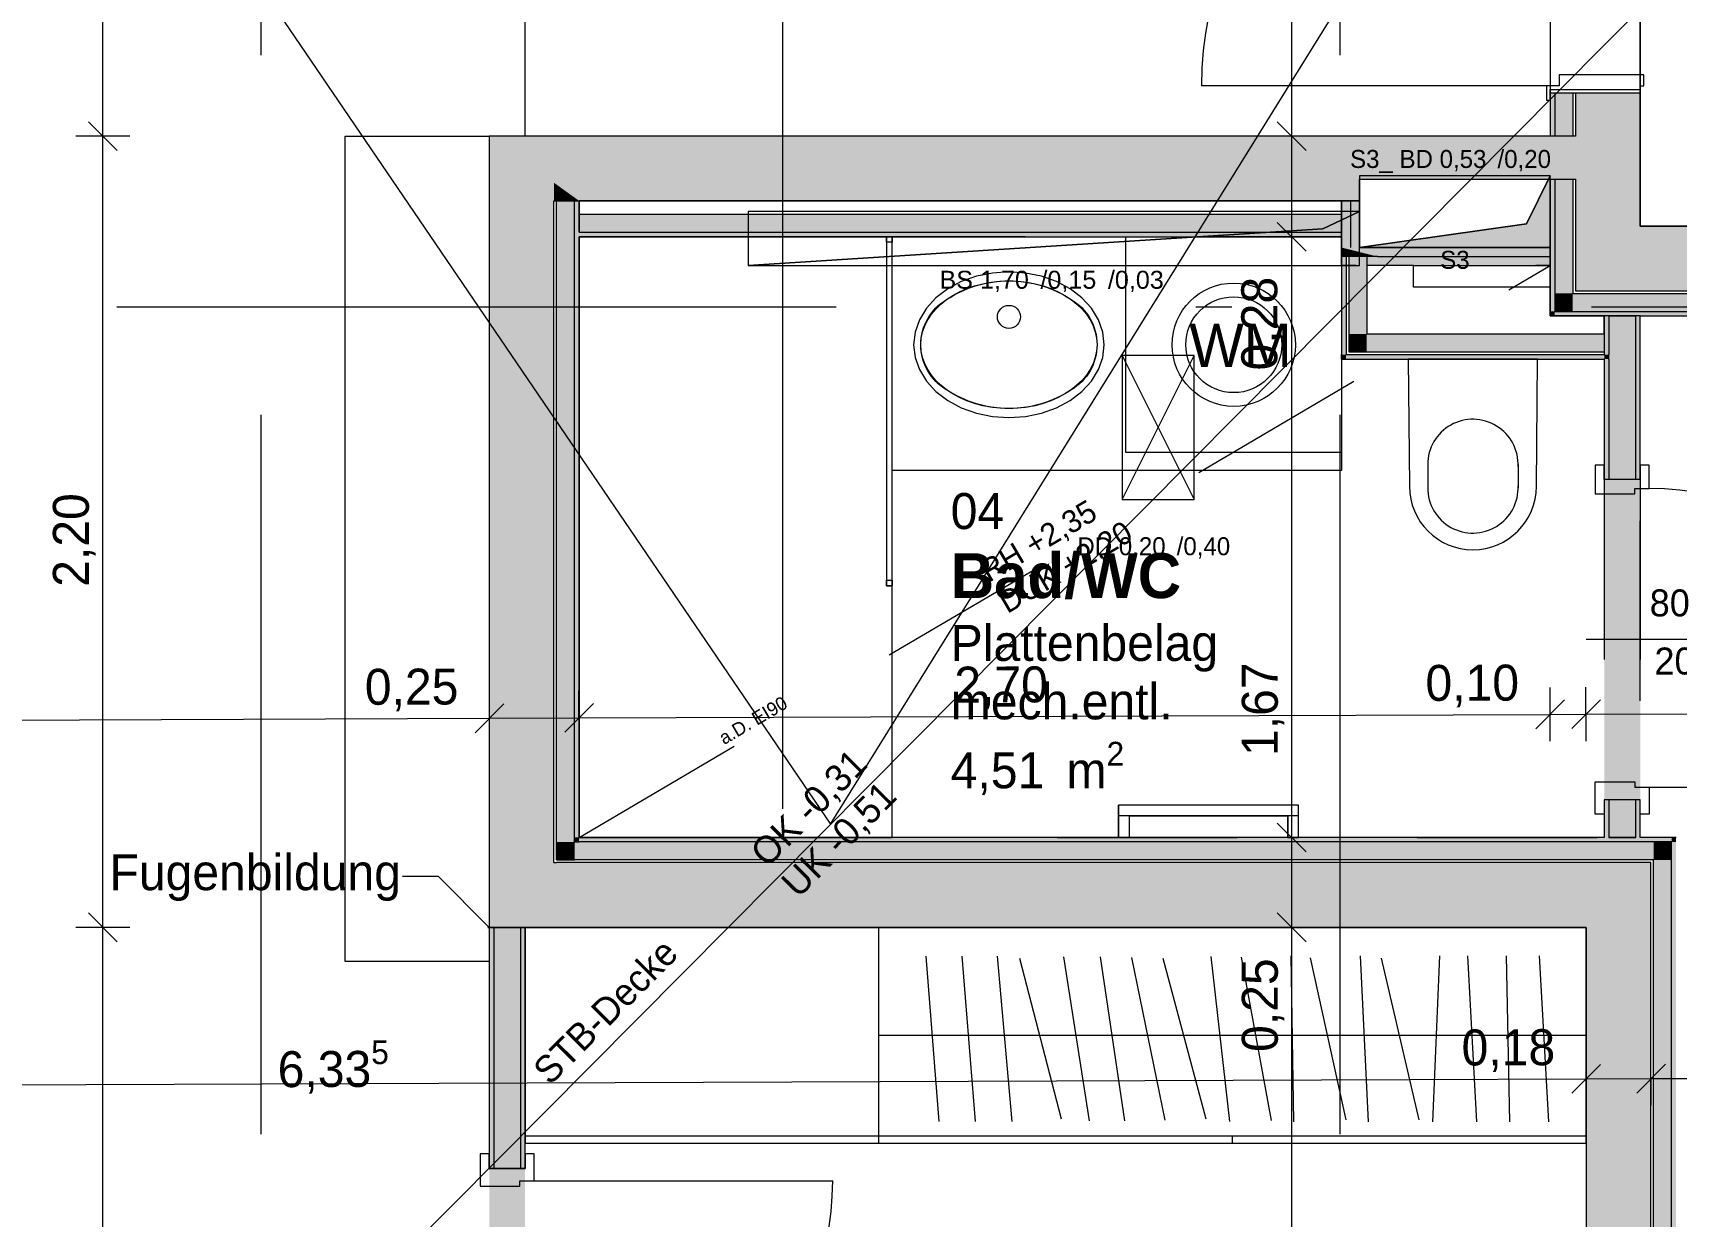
# Model space of a CAD drawing. Header units: metres. Extents: x -3.9 to 83, y -38 to 6.2.
# Drawn here: x 2.366 to 6.935, y -11.528 to -8.238 of the extents above; entities that cross this region are included whole.
import ezdxf

# ---------------------------------------------------------------- set-up
doc = ezdxf.new("R2010")
doc.units = ezdxf.units.M
doc.header["$MEASUREMENT"] = 0
for name, pattern in [('Achse', [0.004, 0.002, -0.001, 0, -0.001]), ('Punkt 1_1', [0.075, 0.025, -0.05]), ('Schnittlinie', [0.006, 0.003, -0.0015, 0, -0.0015]), ('Strichlinie eng', [0.002, 0.0015, -0.0005]), ('Untersicht', [0.001, 0.0005, -0.0005])]:
    doc.linetypes.add(name, pattern=pattern)
for name, color, linetype in [('0._EG PP_2_000 Achsraster', 7, 'Continuous'), ('0._EG PP_2_120 Wand Innen tragend', 7, 'Continuous'), ('0._EG PP_2_130 Wand Innen', 7, 'Continuous'), ('0._EG PP_2_135 Wand Vorsatzschale', 7, 'Continuous'), ('0._EG PP_2_170 Schachtwände', 7, 'Continuous'), ('0._EG PP_2_220 Bodenaufbau', 7, 'Continuous'), ('0._EG PP_2_230 Decke abgehaengt', 7, 'Continuous'), ('0._EG PP_2_270 Deckendurchbruchsymbol', 7, 'Continuous'), ('0._EG PP_2_510 Möblierung', 7, 'Continuous'), ('0._EG PP_2_540 Sanitäreinrichtung', 7, 'Continuous'), ('0._EG PP_2_810 Raum', 7, 'Continuous'), ('0._EG PP_2_815 Raumbegrenzung', 7, 'Continuous'), ('0._EG PP_2_851 Marker Schnitt', 7, 'Continuous'), ('0._EG PP_2_950 Polierplan Bemaßung', 7, 'Continuous'), ('0._EG PP_2_955 Polierplan Beschriftung', 7, 'Continuous')]:
    doc.layers.add(name, color=color, linetype=linetype)
doc.styles.add('ERSTELLTER_STIL_1', font='arial.ttf')
doc.styles.add('ERSTELLTER_STIL_10', font='')
doc.styles.add('ERSTELLTER_STIL_2', font='')
doc.styles.add('ERSTELLTER_STIL_5', font='')
doc.styles.get('ERSTELLTER_STIL_10').set_extended_font_data('Eurostile', bold=True)
doc.styles.get('ERSTELLTER_STIL_2').set_extended_font_data('Eurostile')
doc.styles.get('ERSTELLTER_STIL_5').set_extended_font_data('Muli')
doc.linetypes.add('Grenze Bundesland', pattern='A,0,[3,415_260415_PP_VA_1_3 0 EG1.Shx,S=1.5873e-05,R=0,X=0,Y=0],-0.003,0', length=0.003)

msp = doc.modelspace()

# ---------------------------------------------------------------- hatches: boundary and pattern name
at = {"layer": '0._EG PP_2_120 Wand Innen tragend', "linetype": 'Continuous', "lineweight": 13, "true_color": 0xfb02fe}
for points in [[(6.585, -8.525), (6.5975, -8.525), (6.5975, -8.405), (6.585, -8.405)], [(6.5975, -9.0125), (6.5975, -8.645), (6.585, -8.645), (6.585, -9.0125)], [(3.8725, -8.705), (3.8725, -10.475), (3.885, -10.475), (3.885, -8.705)], [(6.5975, -9.0125), (6.585, -9.025), (6.5975, -9.025)], [(6.585, -9.0125), (6.585, -9.025), (6.5975, -9.0125)], [(7.015, -9.0125), (6.5975, -9.0125), (6.5975, -9.025), (7.015, -9.025)], [(3.885, -10.475), (3.8725, -10.4875), (3.885, -10.4875)], [(3.885, -10.475), (3.8725, -10.475), (3.8725, -10.4875)], [(3.885, -10.475), (3.885, -10.4875), (6.9225, -10.4875), (6.9225, -10.475)], [(6.9225, -10.475), (6.9225, -10.4875), (6.935, -10.475)], [(6.9225, -10.4875), (6.935, -10.4875), (6.935, -10.475)], [(6.9225, -10.4875), (6.9225, -14.69), (6.935, -14.69), (6.935, -10.4875)]]:
    msp.add_hatch(color=6, dxfattribs=at).paths.add_polyline_path(points)
at = {"layer": '0._EG PP_2_120 Wand Innen tragend', "linetype": 'Continuous', "lineweight": 13, "true_color": 0xffaa00}
for points in [[(6.5975, -8.525), (6.6475, -8.525), (6.6475, -8.405), (6.5975, -8.405)], [(6.6475, -8.9625), (6.6475, -8.645), (6.5975, -8.645), (6.5975, -8.9625)], [(3.8225, -8.705), (3.8225, -10.4875), (3.8725, -10.4875), (3.8725, -8.705)], [(6.6475, -8.9625), (6.5975, -9.0125), (6.6475, -9.0125)], [(6.5975, -8.9625), (6.5975, -9.0125), (6.6475, -8.9625)], [(6.6475, -9.0125), (7.015, -9.0125), (7.015, -8.9625), (6.6475, -8.9625)], [(3.8725, -10.4875), (3.8225, -10.5375), (3.8725, -10.5375)], [(3.8725, -10.4875), (3.8225, -10.4875), (3.8225, -10.5375)], [(3.8725, -10.5375), (6.8725, -10.5375), (6.8725, -10.4875), (3.8725, -10.4875)], [(6.8725, -10.5375), (6.9225, -10.4875), (6.8725, -10.4875)], [(6.8725, -10.5375), (6.9225, -10.5375), (6.9225, -10.4875)], [(6.8725, -10.5375), (6.8725, -14.69), (6.9225, -14.69), (6.9225, -10.5375)]]:
    msp.add_hatch(color=40, dxfattribs=at).paths.add_polyline_path(points)
at = {"layer": '0._EG PP_2_120 Wand Innen tragend', "linetype": 'Continuous', "lineweight": 13, "true_color": 0x3f7f02}
for points in [[(6.655, -8.525), (6.835, -8.525), (6.835, -8.405), (6.655, -8.405)], [(3.635, -8.705), (3.815, -8.705), (3.815, -8.6546), (3.635, -8.525)], [(3.635, -8.525), (3.815, -8.6546), (3.815, -8.525)], [(3.815, -8.6546), (3.885, -8.705), (6.055, -8.705), (6.055, -8.525), (3.815, -8.525)], [(6.055, -8.645), (6.585, -8.645), (6.585, -8.525), (6.055, -8.525)], [(6.5975, -8.645), (6.5975, -8.525), (6.585, -8.525), (6.585, -8.645)], [(6.6475, -8.645), (6.6475, -8.525), (6.5975, -8.525), (6.5975, -8.645)], [(6.655, -8.645), (6.655, -8.525), (6.6475, -8.525), (6.6475, -8.645)], [(6.835, -8.645), (6.835, -8.525), (6.655, -8.525), (6.655, -8.645)], [(3.8225, -8.705), (3.8225, -8.66), (3.815, -8.6546), (3.815, -8.705)], [(3.8725, -8.705), (3.8725, -8.696), (3.8225, -8.66), (3.8225, -8.705)], [(6.835, -8.775), (6.835, -8.645), (6.655, -8.645), (6.655, -8.775)], [(3.635, -8.705), (3.635, -10.545), (3.815, -10.545), (3.815, -8.705)], [(3.885, -8.705), (3.8725, -8.696), (3.8725, -8.705)], [(6.835, -8.775), (6.655, -8.955), (6.835, -8.955)], [(6.655, -8.775), (6.655, -8.955), (6.835, -8.775)], [(7.015, -8.775), (6.835, -8.775), (6.835, -8.955), (7.015, -8.955)], [(3.815, -10.545), (3.635, -10.725), (3.815, -10.725)], [(3.815, -10.545), (3.635, -10.545), (3.635, -10.725)], [(3.815, -10.725), (6.685, -10.725), (6.685, -10.545), (3.815, -10.545)], [(6.685, -10.725), (6.865, -10.545), (6.685, -10.545)], [(6.685, -10.725), (6.865, -10.725), (6.865, -10.545)], [(6.685, -10.725), (6.685, -14.69), (6.865, -14.69), (6.865, -10.725)]]:
    msp.add_hatch(color=76, dxfattribs=at).paths.add_polyline_path(points)
at = {"layer": '0._EG PP_2_130 Wand Innen', "linetype": 'Continuous', "lineweight": 13, "true_color": 0xfb02fe}
for points in [[(6.7475, -9.1325), (6.7475, -9.025), (6.735, -9.025), (6.735, -9.1325)], [(6.8225, -9.025), (6.8225, -9.48), (6.835, -9.48), (6.835, -9.025)], [(6.735, -9.145), (6.735, -9.48), (6.7475, -9.48), (6.7475, -9.145)], [(6.735, -10.475), (6.7475, -10.475), (6.7475, -10.37), (6.735, -10.37)], [(6.8225, -10.37), (6.8225, -10.475), (6.835, -10.475), (6.835, -10.37)], [(3.635, -10.725), (3.635, -11.395), (3.6475, -11.395), (3.6475, -10.725)], [(3.7225, -10.725), (3.7225, -11.395), (3.735, -11.395), (3.735, -10.725)]]:
    msp.add_hatch(color=6, dxfattribs=at).paths.add_polyline_path(points)
at = {"layer": '0._EG PP_2_130 Wand Innen', "linetype": 'Continuous', "lineweight": 13, "true_color": 0xffaa00}
for points in [[(6.8225, -9.025), (6.7475, -9.025), (6.7475, -9.48), (6.8225, -9.48)], [(6.7475, -10.37), (6.7475, -10.475), (6.8225, -10.475), (6.8225, -10.37)], [(3.7225, -10.725), (3.6475, -10.725), (3.6475, -11.395), (3.7225, -11.395)]]:
    msp.add_hatch(color=40, dxfattribs=at).paths.add_polyline_path(points)
at = {"layer": '0._EG PP_2_130 Wand Innen', "linetype": 'Continuous', "lineweight": 0, "true_color": 0xffffff}
for points in [[(6.835, -10.37), (6.835, -9.48), (6.735, -9.48), (6.735, -10.37)], [(3.635, -11.395), (3.635, -12.285), (3.735, -12.285), (3.735, -11.395)]]:
    msp.add_hatch(color=7, dxfattribs=at).paths.add_polyline_path(points)
at = {"layer": '0._EG PP_2_135 Wand Vorsatzschale', "linetype": 'Continuous', "lineweight": 13, "true_color": 0xffaa00}
for points in [[(3.885, -8.7925), (6.005, -8.7925), (6.005, -8.7425), (3.885, -8.7425)], [(6.025, -8.86), (6.025, -9.075), (6.075, -9.075), (6.075, -8.86)], [(6.075, -9.075), (6.025, -9.075), (6.025, -9.125)], [(6.075, -9.075), (6.025, -9.125), (6.075, -9.125)], [(6.075, -9.125), (6.585, -9.125), (6.585, -9.075), (6.075, -9.075)], [(6.585, -9.125), (6.735, -9.125), (6.735, -9.075), (6.585, -9.075)]]:
    msp.add_hatch(color=40, dxfattribs=at).paths.add_polyline_path(points)
at = {"layer": '0._EG PP_2_135 Wand Vorsatzschale', "linetype": 'Continuous', "lineweight": 13, "true_color": 0xfb02fe}
for points in [[(3.885, -8.805), (6.005, -8.805), (6.005, -8.7925), (3.885, -8.7925)], [(6.0175, -9.1325), (6.0175, -8.86), (6.005, -8.86), (6.005, -9.1325)], [(6.005, -9.1325), (6.005, -9.145), (6.0175, -9.1325)], [(6.0175, -9.1325), (6.005, -9.145), (6.0175, -9.145)], [(6.0175, -9.145), (6.585, -9.145), (6.585, -9.1325), (6.0175, -9.1325)], [(6.585, -9.145), (6.735, -9.145), (6.735, -9.1325), (6.585, -9.1325)], [(6.7475, -9.145), (6.7475, -9.1325), (6.735, -9.1325), (6.735, -9.145)]]:
    msp.add_hatch(color=6, dxfattribs=at).paths.add_polyline_path(points)
at = {"layer": '0._EG PP_2_170 Schachtwände', "linetype": 'Continuous', "lineweight": 13, "true_color": 0xfb02fe}
for points in [[(6.005, -8.705), (6.005, -8.835), (6.03, -8.835), (6.03, -8.705)], [(6.03, -8.705), (6.03, -8.835), (6.055, -8.835), (6.055, -8.705)], [(6.0175, -8.8381), (6.005, -8.835), (6.005, -8.86), (6.0175, -8.86)], [(6.105, -8.86), (6.585, -8.86), (6.585, -8.835), (6.005, -8.835)], [(6.025, -8.86), (6.025, -8.84), (6.0175, -8.8381), (6.0175, -8.86)], [(6.075, -8.86), (6.075, -8.8525), (6.025, -8.84), (6.025, -8.86)], [(6.105, -8.86), (6.075, -8.8525), (6.075, -8.86)], [(6.075, -8.86), (6.075, -8.885), (6.205, -8.885), (6.105, -8.86)], [(6.205, -8.885), (6.585, -8.885), (6.585, -8.86), (6.105, -8.86)]]:
    msp.add_hatch(color=6, dxfattribs=at).paths.add_polyline_path(points)
at = {"layer": '0._EG PP_2_270 Deckendurchbruchsymbol', "linetype": 'Continuous', "lineweight": 0}
msp.add_hatch(color=8, dxfattribs=at).paths.add_polyline_path([(6.055, -8.835), (6.585, -8.835), (6.585, -8.635), (6.5192, -8.7692)])
at = {"layer": '0._EG PP_2_955 Polierplan Beschriftung', "linetype": 'Continuous', "lineweight": 13, "true_color": 0xfb02fe}
msp.add_hatch(color=6, dxfattribs=at).paths.add_polyline_path([(3.6325, -10.725), (3.6327, -10.726), (3.6332, -10.7268), (3.634, -10.7273), (3.635, -10.7275), (3.636, -10.7273), (3.6368, -10.7268), (3.6373, -10.726), (3.6375, -10.725), (3.6373, -10.724), (3.6368, -10.7232), (3.636, -10.7227), (3.635, -10.7225), (3.634, -10.7227), (3.6332, -10.7232), (3.6327, -10.724)])

# ---------------------------------------------------------------- linework, layer by layer
at = {"layer": '0._EG PP_2_000 Achsraster', "color": 5, "linetype": 'Achse', "lineweight": 0, "ltscale": 1000}
for p, q in [((3, 3), (3, -36)), ((6, 3), (6, -36)), ((-1.5, -9), (21, -9))]:
    msp.add_line(p, q, dxfattribs=at)
at = {"layer": '0._EG PP_2_120 Wand Innen tragend', "color": 8, "linetype": 'Continuous', "lineweight": 13, "ltscale": 1000}
for p, q in [((6.585, -7.405), (6.585, -8.405)), ((6.835, -7.405), (6.835, -8.405)), ((6.845, -8.355), (6.61, -8.355)), ((6.61, -8.355), (6.61, -8.385)), ((6.845, -8.385), (6.845, -8.355)), ((6.61, -8.385), (6.575, -8.385)), ((6.575, -8.385), (6.575, -8.425)), ((6.585, -8.425), (6.585, -8.395)), ((6.585, -8.395), (6.835, -8.395)), ((6.835, -8.395), (6.835, -8.385)), ((6.835, -8.385), (6.845, -8.385)), ((6.575, -8.425), (6.585, -8.425))]:
    msp.add_line(p, q, dxfattribs=at)
at = {"layer": '0._EG PP_2_120 Wand Innen tragend', "color": 7, "linetype": 'Continuous', "lineweight": 13, "ltscale": 1000}
for p, q in [((6.575, -8.385), (5.615, -8.385)), ((6.585, -8.405), (6.5975, -8.405)), ((6.585, -8.405), (6.5975, -8.405)), ((6.585, -8.405), (6.5975, -8.405)), ((6.5975, -8.405), (6.5975, -8.525)), ((6.5975, -8.405), (6.6475, -8.405)), ((6.5975, -8.405), (6.6475, -8.405)), ((6.5975, -8.405), (6.6475, -8.405)), ((6.6475, -8.405), (6.6475, -8.525)), ((6.6475, -8.405), (6.655, -8.405)), ((6.6475, -8.405), (6.655, -8.405)), ((6.6475, -8.405), (6.655, -8.405)), ((6.5975, -8.645), (6.5975, -8.9625)), ((6.6475, -8.645), (6.6475, -8.955)), ((3.8225, -10.5375), (3.8225, -8.705)), ((3.8725, -10.4875), (3.8725, -8.705)), ((6.5975, -8.9625), (6.5975, -9.0125)), ((6.6475, -8.955), (6.6475, -8.9625)), ((6.6475, -8.9625), (6.655, -8.9625)), ((6.6475, -8.9625), (6.655, -8.9625)), ((6.655, -8.9625), (7.015, -8.9625)), ((6.5975, -9.0125), (6.6475, -9.0125)), ((6.5975, -9.0125), (6.6475, -9.0125)), ((6.6475, -9.0125), (7.015, -9.0125)), ((3.8725, -10.4875), (3.885, -10.4875)), ((3.8725, -10.4875), (3.885, -10.4875)), ((6.8725, -10.4875), (3.885, -10.4875)), ((6.9225, -10.4875), (6.8725, -10.4875)), ((6.9225, -10.4875), (6.8725, -10.4875)), ((6.9225, -10.5375), (6.9225, -10.4875)), ((3.8225, -10.5375), (3.8725, -10.5375)), ((3.8225, -10.5375), (3.8725, -10.5375)), ((6.865, -10.5375), (3.8725, -10.5375)), ((6.8725, -10.5375), (6.865, -10.5375)), ((6.8725, -10.5375), (6.865, -10.5375)), ((6.8725, -10.545), (6.8725, -10.5375)), ((6.8725, -14.69), (6.8725, -10.545)), ((6.9225, -14.69), (6.9225, -10.5375))]:
    msp.add_line(p, q, dxfattribs=at)
at = {"layer": '0._EG PP_2_120 Wand Innen tragend', "color": 7, "linetype": 'Continuous', "lineweight": 18, "ltscale": 1000}
for p, q in [((6.655, -8.405), (6.655, -8.525)), ((6.655, -8.405), (6.835, -8.405)), ((6.655, -8.405), (6.835, -8.405)), ((6.655, -8.405), (6.835, -8.405)), ((6.5975, -8.525), (6.585, -8.525)), ((6.5975, -8.525), (6.585, -8.525)), ((6.6475, -8.525), (6.5975, -8.525)), ((6.6475, -8.525), (6.5975, -8.525)), ((6.655, -8.525), (6.6475, -8.525)), ((6.655, -8.525), (6.6475, -8.525)), ((6.585, -8.645), (6.5975, -8.645)), ((6.585, -8.645), (6.5975, -8.645)), ((6.5975, -8.645), (6.6475, -8.645)), ((6.5975, -8.645), (6.6475, -8.645)), ((6.6475, -8.645), (6.655, -8.645)), ((6.6475, -8.645), (6.655, -8.645)), ((6.655, -8.645), (6.655, -8.775)), ((3.815, -8.705), (3.8225, -8.705)), ((3.815, -8.705), (3.8225, -8.705)), ((3.815, -10.545), (3.815, -8.705)), ((3.8225, -8.705), (3.8725, -8.705)), ((3.8225, -8.705), (3.8725, -8.705)), ((3.8725, -8.705), (3.885, -8.705)), ((3.8725, -8.705), (3.885, -8.705)), ((6.655, -8.775), (6.655, -8.955)), ((6.655, -8.955), (6.835, -8.955)), ((6.655, -8.955), (6.835, -8.955)), ((6.835, -8.955), (7.015, -8.955)), ((3.815, -10.545), (3.8225, -10.545)), ((3.815, -10.545), (3.8225, -10.545)), ((6.685, -10.545), (3.8225, -10.545)), ((6.865, -10.545), (6.685, -10.545)), ((6.865, -10.545), (6.685, -10.545)), ((6.865, -10.725), (6.865, -10.545)), ((6.865, -14.69), (6.865, -10.725))]:
    msp.add_line(p, q, dxfattribs=at)
at = {"layer": '0._EG PP_2_120 Wand Innen tragend', "color": 7, "linetype": 'Continuous', "lineweight": 13, "ltscale": 1000, "flags": 128}
for points in [[(6.585, -8.405), (6.585, -8.525)], [(6.585, -8.645), (6.585, -9.025)], [(3.885, -8.7925), (3.885, -8.705)], [(3.885, -10.475), (3.885, -8.805)], [(6.585, -9.025), (6.5975, -9.025)], [(6.5975, -9.025), (6.735, -9.025)], [(6.7475, -9.025), (6.8225, -9.025)], [(6.835, -9.025), (7.015, -9.025)], [(6.735, -10.475), (3.885, -10.475)], [(6.8225, -10.475), (6.7475, -10.475)], [(6.9225, -10.475), (6.835, -10.475)], [(6.935, -10.475), (6.9225, -10.475)]]:
    msp.add_lwpolyline(points, dxfattribs=at)
at = {"layer": '0._EG PP_2_120 Wand Innen tragend', "color": 7, "linetype": 'Continuous', "lineweight": 18, "ltscale": 1000, "flags": 128}
for points in [[(6.835, -8.525), (6.835, -8.405)], [(3.635, -8.525), (3.635, -8.705)], [(6.055, -8.525), (3.635, -8.525)], [(6.585, -8.525), (6.055, -8.525)], [(6.835, -8.775), (6.835, -8.525)], [(6.055, -8.705), (6.055, -8.645)], [(6.055, -8.645), (6.585, -8.645)], [(3.635, -8.705), (3.635, -10.725)], [(3.885, -8.705), (6.055, -8.705)], [(7.015, -8.775), (6.835, -8.775)], [(3.635, -10.725), (3.815, -10.725)], [(3.815, -10.725), (6.685, -10.725)], [(6.685, -10.725), (6.685, -14.69)]]:
    msp.add_lwpolyline(points, dxfattribs=at)
at = {"layer": '0._EG PP_2_120 Wand Innen tragend', "color": 7, "linetype": 'Continuous', "lineweight": 13, "ltscale": 1000}
msp.add_arc((6.575, -8.385), 0.96, 90, 180, dxfattribs=at)
at = {"layer": '0._EG PP_2_130 Wand Innen', "color": 7, "linetype": 'Continuous', "lineweight": 18, "ltscale": 1000}
for p, q in [((6.7475, -9.025), (6.7475, -9.1325)), ((6.8225, -9.48), (6.8225, -9.025)), ((6.7475, -9.145), (6.7475, -9.1325)), ((6.7475, -9.145), (6.7475, -9.1325)), ((6.7475, -9.145), (6.7475, -9.48)), ((6.7475, -9.48), (6.735, -9.48)), ((6.7475, -9.48), (6.735, -9.48)), ((6.7475, -9.48), (6.735, -9.48)), ((6.8225, -9.48), (6.7475, -9.48)), ((6.8225, -9.48), (6.7475, -9.48)), ((6.8225, -9.48), (6.7475, -9.48)), ((6.835, -9.48), (6.8225, -9.48)), ((6.835, -9.48), (6.8225, -9.48)), ((6.835, -9.48), (6.8225, -9.48)), ((6.7475, -10.37), (6.735, -10.37)), ((6.7475, -10.37), (6.735, -10.37)), ((6.7475, -10.37), (6.735, -10.37)), ((6.7475, -10.37), (6.7475, -10.475)), ((6.8225, -10.37), (6.7475, -10.37)), ((6.8225, -10.37), (6.7475, -10.37)), ((6.8225, -10.37), (6.7475, -10.37)), ((6.8225, -10.475), (6.8225, -10.37)), ((6.835, -10.37), (6.8225, -10.37)), ((6.835, -10.37), (6.8225, -10.37)), ((6.835, -10.37), (6.8225, -10.37)), ((3.6475, -10.725), (3.6475, -11.395)), ((3.7225, -11.395), (3.7225, -10.725)), ((3.635, -11.395), (3.6475, -11.395)), ((3.635, -11.395), (3.6475, -11.395)), ((3.635, -11.395), (3.6475, -11.395)), ((3.6475, -11.395), (3.7225, -11.395)), ((3.6475, -11.395), (3.7225, -11.395)), ((3.6475, -11.395), (3.7225, -11.395)), ((3.7225, -11.395), (3.735, -11.395)), ((3.7225, -11.395), (3.735, -11.395)), ((3.7225, -11.395), (3.735, -11.395))]:
    msp.add_line(p, q, dxfattribs=at)
at = {"layer": '0._EG PP_2_130 Wand Innen', "color": 8, "linetype": 'Continuous', "lineweight": 13, "ltscale": 1000}
for p, q in [((6.735, -9.44), (6.71, -9.44)), ((6.71, -9.44), (6.71, -9.52)), ((6.735, -9.48), (6.735, -9.44)), ((6.86, -9.44), (6.835, -9.44)), ((6.835, -9.44), (6.835, -9.48)), ((6.86, -9.505), (6.86, -9.44)), ((6.835, -9.48), (6.735, -9.48)), ((6.71, -9.52), (6.82, -9.52)), ((6.82, -9.52), (6.82, -9.505)), ((6.82, -9.505), (6.86, -9.505)), ((6.71, -10.32), (6.82, -10.32)), ((6.71, -10.41), (6.71, -10.32)), ((6.82, -10.32), (6.82, -10.335)), ((6.835, -10.37), (6.735, -10.37)), ((6.735, -10.37), (6.735, -10.41)), ((6.82, -10.335), (6.86, -10.335)), ((6.835, -10.41), (6.835, -10.37)), ((6.86, -10.335), (6.86, -10.41)), ((6.735, -10.41), (6.71, -10.41)), ((6.86, -10.41), (6.835, -10.41)), ((3.635, -11.355), (3.61, -11.355)), ((3.61, -11.355), (3.61, -11.445)), ((3.635, -11.395), (3.635, -11.355)), ((3.76, -11.355), (3.735, -11.355)), ((3.735, -11.355), (3.735, -11.395)), ((3.76, -11.43), (3.76, -11.355)), ((3.735, -11.395), (3.635, -11.395)), ((3.61, -11.445), (3.72, -11.445)), ((3.72, -11.445), (3.72, -11.43)), ((3.72, -11.43), (3.76, -11.43))]:
    msp.add_line(p, q, dxfattribs=at)
at = {"layer": '0._EG PP_2_130 Wand Innen', "color": 8, "linetype": 'Untersicht', "lineweight": 13, "ltscale": 1000}
for p, q in [((6.735, -9.48), (6.735, -10.37)), ((6.835, -9.48), (6.835, -10.37)), ((3.635, -12.285), (3.635, -11.395)), ((3.735, -12.285), (3.735, -11.395))]:
    msp.add_line(p, q, dxfattribs=at)
at = {"layer": '0._EG PP_2_130 Wand Innen', "color": 7, "linetype": 'Continuous', "lineweight": 13, "ltscale": 1000}
for p, q in [((7.085, -9.925), (6.685, -9.925)), ((6.86, -10.335), (7.69, -10.335)), ((3.76, -11.43), (4.59, -11.43))]:
    msp.add_line(p, q, dxfattribs=at)
at = {"layer": '0._EG PP_2_130 Wand Innen', "color": 7, "linetype": 'Continuous', "lineweight": 18, "ltscale": 1000, "flags": 128}
for points in [[(6.735, -9.025), (6.735, -9.1325)], [(6.8225, -9.025), (6.7475, -9.025)], [(6.835, -9.48), (6.835, -9.025)], [(6.735, -9.145), (6.735, -9.48)], [(6.735, -10.37), (6.735, -10.475)], [(6.835, -10.475), (6.835, -10.37)], [(6.7475, -10.475), (6.8225, -10.475)], [(3.635, -10.725), (3.635, -11.395)], [(3.735, -10.725), (3.635, -10.725)], [(3.735, -11.395), (3.735, -10.725)]]:
    msp.add_lwpolyline(points, dxfattribs=at)
at = {"layer": '0._EG PP_2_130 Wand Innen', "color": 7, "linetype": 'Continuous', "lineweight": 13, "ltscale": 1000}
for centre, start, end in [((6.86, -10.335), 0, 90), ((3.76, -11.43), 270, 0)]:
    msp.add_arc(centre, 0.83, start, end, dxfattribs=at)
at = {"layer": '0._EG PP_2_135 Wand Vorsatzschale', "color": 7, "linetype": 'Continuous', "lineweight": 18, "ltscale": 1000}
for p, q in [((6.005, -8.7425), (3.885, -8.7425)), ((3.885, -8.7925), (6.005, -8.7925)), ((6.0175, -8.86), (6.005, -8.86)), ((6.0175, -8.86), (6.005, -8.86)), ((6.025, -8.86), (6.0175, -8.86)), ((6.025, -8.86), (6.0175, -8.86)), ((6.0175, -8.86), (6.0175, -9.125)), ((6.075, -8.86), (6.025, -8.86)), ((6.075, -8.86), (6.025, -8.86)), ((6.025, -8.86), (6.025, -9.075)), ((6.105, -8.86), (6.075, -8.86)), ((6.075, -8.86), (6.075, -8.885)), ((6.075, -8.86), (6.075, -8.885)), ((6.205, -8.885), (6.075, -8.885)), ((6.205, -8.885), (6.075, -8.885)), ((6.075, -8.885), (6.075, -8.945)), ((6.075, -8.945), (6.075, -9.075)), ((6.075, -8.945), (6.075, -9.075)), ((6.025, -9.075), (6.025, -9.125)), ((6.025, -9.075), (6.025, -9.125)), ((6.075, -9.075), (6.205, -9.075)), ((6.205, -9.075), (6.585, -9.075)), ((6.585, -9.075), (6.735, -9.075)), ((6.0175, -9.125), (6.0175, -9.1325)), ((6.0175, -9.125), (6.0175, -9.1325)), ((6.0175, -9.1325), (6.025, -9.1325)), ((6.025, -9.125), (6.075, -9.125)), ((6.025, -9.1325), (6.585, -9.1325)), ((6.075, -9.125), (6.585, -9.125)), ((6.585, -9.125), (6.735, -9.125)), ((6.585, -9.1325), (6.735, -9.1325))]:
    msp.add_line(p, q, dxfattribs=at)
at = {"layer": '0._EG PP_2_135 Wand Vorsatzschale', "color": 7, "linetype": 'Continuous', "lineweight": 18, "ltscale": 1000, "flags": 128}
for points in [[(6.005, -8.705), (3.885, -8.705)], [(3.885, -8.705), (3.885, -8.7925)], [(6.005, -8.805), (6.005, -8.705)], [(3.885, -8.805), (6.005, -8.805)], [(6.005, -8.835), (6.005, -8.86)], [(6.005, -8.86), (6.005, -9.1325)], [(6.205, -8.945), (6.205, -8.885)], [(6.585, -8.945), (6.205, -8.945)], [(6.585, -9.025), (6.585, -8.945)], [(6.735, -9.025), (6.585, -9.025)], [(6.735, -9.075), (6.735, -9.025)], [(6.005, -9.145), (6.005, -9.1325)], [(6.005, -9.145), (6.585, -9.145)], [(6.585, -9.145), (6.735, -9.145)]]:
    msp.add_lwpolyline(points, dxfattribs=at)
at = {"layer": '0._EG PP_2_170 Schachtwände', "color": 7, "linetype": 'Continuous', "lineweight": 18, "ltscale": 1000}
for p, q in [((6.03, -8.705), (6.03, -8.835)), ((6.105, -8.86), (6.585, -8.86))]:
    msp.add_line(p, q, dxfattribs=at)
at = {"layer": '0._EG PP_2_170 Schachtwände', "color": 7, "linetype": 'Continuous', "lineweight": 18, "ltscale": 1000, "flags": 128}
for points in [[(6.055, -8.705), (6.005, -8.705)], [(6.005, -8.705), (6.005, -8.835)], [(6.055, -8.835), (6.055, -8.705)], [(6.585, -8.835), (6.055, -8.835)], [(6.585, -8.86), (6.585, -8.835)], [(6.585, -8.885), (6.585, -8.86)], [(6.205, -8.885), (6.585, -8.885)]]:
    msp.add_lwpolyline(points, dxfattribs=at)
at = {"layer": '0._EG PP_2_220 Bodenaufbau', "color": 7, "linetype": 'Continuous', "lineweight": 13, "ltscale": 1000, "true_color": 0xf4f4f4, "flags": 128}
for points in [[(6.835, -8.775), (8.54, -8.775), (8.54, -7.555), (8.34, -7.555), (8.34, -7.435), (12.805, -7.435), (12.805, -8.775), (13.56, -8.775), (13.56, -14.755), (15.14, -14.755), (15.14, -3.11), (13.385, -3.11), (13.385, -6.225), (10.905, -6.225), (10.905, -6.045), (8.975, -6.045), (8.975, -6.225), (6.835, -6.225)], [(0.3244, -3.915), (0.3639, -14.69), (13.56, -14.69), (13.56, -8.775), (6.835, -8.775), (6.835, -6.225), (6.415, -6.225), (6.415, -3.915)]]:
    msp.add_lwpolyline(points, close=True, dxfattribs=at)
at = {"layer": '0._EG PP_2_230 Decke abgehaengt', "color": 8, "linetype": 'Untersicht', "lineweight": 13, "ltscale": 1000}
msp.add_line((3.885, -10.475), (6.585, -8.885), dxfattribs=at)
at = {"layer": '0._EG PP_2_230 Decke abgehaengt', "color": 8, "linetype": 'Untersicht', "lineweight": 13, "ltscale": 1000, "flags": 128}
msp.add_lwpolyline([(3.885, -8.805), (3.885, -10.475), (6.835, -10.475), (6.835, -9.025), (6.585, -9.025), (6.585, -8.885), (6.005, -8.885), (6.005, -8.805)], close=True, dxfattribs=at)
at = {"layer": '0._EG PP_2_270 Deckendurchbruchsymbol', "color": 7, "linetype": 'Strichlinie eng', "lineweight": 13, "ltscale": 1000}
for p, q in [((5.395, -9.535), (5.595, -9.135)), ((5.395, -9.135), (5.595, -9.535))]:
    msp.add_line(p, q, dxfattribs=at)
at = {"layer": '0._EG PP_2_270 Deckendurchbruchsymbol', "color": 7, "linetype": 'Continuous', "lineweight": 13, "ltscale": 1000, "flags": 128}
for points in [[(6.5192, -8.7692), (6.585, -8.635), (6.055, -8.635), (6.055, -8.835)], [(6.055, -8.835), (6.585, -8.835), (6.585, -8.635), (6.5192, -8.7692)]]:
    msp.add_lwpolyline(points, close=True, dxfattribs=at)
at = {"layer": '0._EG PP_2_270 Deckendurchbruchsymbol', "color": 1, "linetype": 'Continuous', "lineweight": 0, "ltscale": 1000, "flags": 128}
for points in [[(5.9531, -8.783), (6.0551, -8.735), (4.3551, -8.7349), (4.3551, -8.8849)], [(4.3551, -8.8849), (6.0551, -8.885), (6.0551, -8.735), (5.9531, -8.783)]]:
    msp.add_lwpolyline(points, close=True, dxfattribs=at)
at = {"layer": '0._EG PP_2_270 Deckendurchbruchsymbol', "color": 7, "linetype": 'Strichlinie eng', "lineweight": 13, "ltscale": 1000, "flags": 128}
msp.add_lwpolyline([(5.595, -9.535), (5.595, -9.135), (5.395, -9.135), (5.395, -9.535)], close=True, dxfattribs=at)
at = {"layer": '0._EG PP_2_510 Möblierung', "color": 8, "linetype": 'Continuous', "lineweight": 13, "ltscale": 1000, "true_color": 0x7e7f7f}
for p, q in [((4.7183, -11.325), (4.7183, -10.725)), ((4.8864, -11.2652), (4.8503, -10.8048)), ((4.9869, -11.2651), (4.9498, -10.8049)), ((5.0889, -11.265), (5.0478, -10.805)), ((5.2262, -11.2585), (5.1104, -10.8115)), ((5.3037, -11.2631), (5.233, -10.8069)), ((5.4024, -11.2633), (5.3343, -10.8067)), ((5.5148, -11.2611), (5.4219, -10.8089)), ((5.6281, -11.258), (5.5086, -10.812)), ((5.6945, -11.2644), (5.6422, -10.8056)), ((5.8098, -11.2621), (5.7268, -10.8079)), ((5.8719, -11.2658), (5.8648, -10.8042)), ((6.018, -11.2605), (5.9186, -10.8095)), ((6.0795, -11.2656), (6.0572, -10.8044)), ((6.2208, -11.2598), (6.1158, -10.8102)), ((6.2588, -11.2657), (6.2779, -10.8043)), ((6.3808, -11.2655), (6.3559, -10.8045)), ((6.473, -11.2658), (6.4637, -10.8042)), ((6.5812, -11.2655), (6.5555, -10.8045)), ((4.7183, -11.025), (6.685, -11.025)), ((3.735, -11.305), (6.685, -11.305)), ((3.735, -11.325), (3.735, -11.305)), ((4.7183, -11.325), (4.7183, -11.305)), ((5.7017, -11.325), (5.7017, -11.305))]:
    msp.add_line(p, q, dxfattribs=at)
at = {"layer": '0._EG PP_2_510 Möblierung', "color": 8, "linetype": 'Continuous', "lineweight": 13, "ltscale": 1000, "true_color": 0x7e7f7f, "flags": 128}
for points in [[(3.235, -10.82), (3.235, -8.525), (3.635, -8.525), (3.635, -10.82)], [(3.735, -11.325), (6.685, -11.325), (6.685, -10.725), (3.735, -10.725)]]:
    msp.add_lwpolyline(points, close=True, dxfattribs=at)
at = {"layer": '0._EG PP_2_540 Sanitäreinrichtung', "color": 150, "linetype": 'Continuous', "lineweight": 13, "ltscale": 1000, "true_color": 0x0f7ffe}
for p, q in [((4.74, -8.82), (4.74, -8.805)), ((4.74, -8.805), (4.755, -8.805)), ((4.755, -8.805), (4.755, -8.82)), ((4.755, -8.82), (4.74, -8.82)), ((6.2442, -9.4381), (6.2442, -9.503)), ((6.4958, -9.4381), (6.4958, -9.503)), ((4.74, -9.775), (4.74, -9.76)), ((4.74, -9.76), (4.755, -9.76)), ((4.755, -9.775), (4.74, -9.775)), ((4.755, -9.76), (4.755, -9.775)), ((5.385, -10.475), (5.385, -10.385)), ((5.885, -10.385), (5.385, -10.385)), ((5.885, -10.415), (5.385, -10.415)), ((5.415, -10.475), (5.415, -10.415)), ((5.855, -10.475), (5.855, -10.415)), ((5.885, -10.475), (5.885, -10.385)), ((5.415, -10.475), (5.385, -10.475)), ((5.885, -10.475), (5.855, -10.475))]:
    msp.add_line(p, q, dxfattribs=at)
at = {"layer": '0._EG PP_2_540 Sanitäreinrichtung', "color": 150, "linetype": 'Continuous', "lineweight": 13, "ltscale": 1000, "true_color": 0x0f7ffe, "flags": 128}
for points in [[(3.885, -8.805), (3.885, -10.475), (4.755, -10.475), (4.755, -8.805)], [(4.74, -8.805), (4.74, -8.82), (4.74, -9.76), (4.74, -9.775), (4.755, -9.775), (4.755, -9.76), (4.755, -8.82), (4.755, -8.805)], [(6.005, -9.455), (4.755, -9.455), (4.755, -8.805), (6.005, -8.805)], [(5.885, -10.475), (5.885, -10.385), (5.385, -10.385), (5.385, -10.475), (5.415, -10.475), (5.415, -10.415), (5.855, -10.415), (5.855, -10.475)]]:
    msp.add_lwpolyline(points, close=True, dxfattribs=at)
at = {"layer": '0._EG PP_2_540 Sanitäreinrichtung', "color": 150, "linetype": 'Punkt 1_1', "lineweight": 13, "ltscale": 1000, "true_color": 0x0f7ffe, "flags": 128}
msp.add_lwpolyline([(6.005, -8.805), (6.005, -9.405), (5.405, -9.405), (5.405, -8.805)], close=True, dxfattribs=at)
at = {"layer": '0._EG PP_2_540 Sanitäreinrichtung', "color": 150, "linetype": 'Grenze Bundesland', "lineweight": 13, "ltscale": 1000, "true_color": 0x0f7ffe, "flags": 128}
msp.add_lwpolyline([(5.08, -8.9025), (5.034, -8.9056), (4.9894, -8.9147), (4.9475, -8.9296), (4.9097, -8.9499), (4.877, -8.9748), (4.8505, -9.0038), (4.831, -9.0357), (4.819, -9.0698), (4.815, -9.105), (4.819, -9.1402), (4.831, -9.1743), (4.8505, -9.2063), (4.877, -9.2352), (4.9097, -9.2601), (4.9475, -9.2804), (4.9894, -9.2953), (5.034, -9.3044), (5.08, -9.3075), (5.126, -9.3044), (5.1706, -9.2953), (5.2125, -9.2804), (5.2503, -9.2601), (5.283, -9.2352), (5.3095, -9.2063), (5.329, -9.1743), (5.341, -9.1402), (5.345, -9.105), (5.341, -9.0698), (5.329, -9.0357), (5.3095, -9.0038), (5.283, -8.9748), (5.2503, -8.9499), (5.2125, -8.9296), (5.1706, -8.9147), (5.126, -8.9056)], close=True, dxfattribs=at)
at = {"layer": '0._EG PP_2_540 Sanitäreinrichtung', "color": 150, "linetype": 'Continuous', "lineweight": 13, "ltscale": 1000, "true_color": 0x0f7ffe, "flags": 128}
for points in [[(5.08, -8.9275, -0.146813), (5.2532, -8.9795, -0.265687), (5.325, -9.105, -0.265687), (5.2532, -9.2305, -0.146813), (5.08, -9.2825, -0.146813), (4.9068, -9.2305, -0.265687), (4.835, -9.105, -0.265687), (4.9068, -8.9795, -0.146813)], [(6.55, -9.145), (6.19, -9.145), (6.1935, -9.4985, 0.999827), (6.5465, -9.4985)]]:
    msp.add_lwpolyline(points, format="xyb", close=True, dxfattribs=at)
at = {"layer": '0._EG PP_2_540 Sanitäreinrichtung', "color": 150, "linetype": 'Punkt 1_1', "lineweight": 13, "ltscale": 1000, "true_color": 0x0f7ffe}
for radius in [0.1714, 0.1333]:
    msp.add_circle((5.705, -9.105), radius, dxfattribs=at)
at = {"layer": '0._EG PP_2_540 Sanitäreinrichtung', "color": 150, "linetype": 'Continuous', "lineweight": 13, "ltscale": 1000, "true_color": 0x0f7ffe}
msp.add_circle((5.08, -9.0275), 0.032, dxfattribs=at)
for centre, start, end in [((6.37, -9.4381), 357.5706, 179.9593), ((6.37, -9.5029), 180.0407, 2.4294)]:
    msp.add_arc(centre, 0.1258, start, end, dxfattribs=at)
msp.add_ellipse((5.08, -9.105), major_axis=(0.245, 0), ratio=0.72449, dxfattribs=at)
at = {"layer": '0._EG PP_2_815 Raumbegrenzung', "color": 8, "linetype": 'Untersicht', "lineweight": 13, "ltscale": 1000}
msp.add_line((3.735, -8.525), (3.735, -7.325), dxfattribs=at)
at = {"layer": '0._EG PP_2_851 Marker Schnitt', "color": 7, "linetype": 'Schnittlinie', "lineweight": 13, "ltscale": 1000}
msp.add_line((4.45, 4.805), (4.45, -18.475), dxfattribs=at)
at = {"layer": '0._EG PP_2_950 Polierplan Bemaßung', "color": 76, "linetype": 'Continuous', "lineweight": 13, "ltscale": 1000, "true_color": 0x3f7f02}
for p, q in [((4.5843, -10.4377), (8.745, -3.735)), ((0.1444, -3.915), (4.5843, -10.4377)), ((0.1845, -14.87), (8.925, -6.065)), ((6.6854, -11.2213), (6.6848, -11.0713)), ((6.8656, -11.2206), (6.865, -11.0706)), ((0.351, -11.1695), (6.6851, -11.1463)), ((6.725, -11.1061), (6.6452, -11.1864)), ((6.6851, -11.1463), (6.8653, -11.1456)), ((6.9052, -11.1055), (6.8255, -11.1858)), ((6.8653, -11.1456), (13.38, -11.1217))]:
    msp.add_line(p, q, dxfattribs=at)
at = {"layer": '0._EG PP_2_950 Polierplan Bemaßung', "color": 6, "linetype": 'Continuous', "lineweight": 13, "ltscale": 1000, "true_color": 0xfb02fe}
for p, q in [((2.5606, -8.525), (2.5606, -7.325)), ((5.8661, -8.525), (5.8661, -7.325)), ((2.5206, -8.485), (2.6006, -8.565)), ((5.8261, -8.485), (5.9061, -8.565)), ((2.6356, -8.525), (2.4856, -8.525)), ((2.5606, -10.725), (2.5606, -8.525)), ((5.9411, -8.525), (5.7911, -8.525)), ((5.8661, -8.805), (5.8661, -8.525)), ((5.8261, -8.765), (5.9061, -8.845)), ((5.9411, -8.805), (5.7911, -8.805)), ((5.8661, -10.475), (5.8661, -8.805)), ((3.6361, -10.2185), (3.6356, -10.0685)), ((3.8851, -10.2176), (3.8845, -10.0676)), ((6.6246, -10.0926), (6.5449, -10.1728)), ((6.585, -10.2077), (6.5845, -10.0577)), ((6.7246, -10.0922), (6.6449, -10.1725)), ((6.685, -10.2073), (6.6844, -10.0573)), ((3.6757, -10.1034), (3.596, -10.1837)), ((3.9246, -10.1025), (3.8449, -10.1827)), ((3.8848, -10.1426), (6.5848, -10.1327)), ((6.5848, -10.1327), (6.6847, -10.1323)), ((6.6847, -10.1323), (9.4854, -10.1221)), ((0.3472, -10.1556), (3.6358, -10.1435)), ((3.6358, -10.1435), (3.8848, -10.1426)), ((5.8261, -10.435), (5.9061, -10.515)), ((5.9411, -10.475), (5.7911, -10.475)), ((5.8661, -10.725), (5.8661, -10.475)), ((2.5206, -10.685), (2.6006, -10.765)), ((5.8261, -10.685), (5.9061, -10.765)), ((2.6356, -10.725), (2.4856, -10.725)), ((2.5606, -14.69), (2.5606, -10.725)), ((5.9411, -10.725), (5.7911, -10.725)), ((5.8661, -14.69), (5.8661, -10.725))]:
    msp.add_line(p, q, dxfattribs=at)
at = {"layer": '0._EG PP_2_950 Polierplan Bemaßung', "color": 8, "linetype": 'Untersicht', "lineweight": 13, "ltscale": 1000}
msp.add_line((3.885, -10.475), (6.585, -8.885), dxfattribs=at)
at = {"layer": '0._EG PP_2_955 Polierplan Beschriftung', "color": 6, "linetype": 'Continuous', "lineweight": 13, "ltscale": 1000, "true_color": 0xfb02fe}
for p, q in [((3.4936, -10.5836), (3.3936, -10.5836)), ((3.6332, -10.7232), (3.4936, -10.5836))]:
    msp.add_line(p, q, dxfattribs=at)
msp.add_circle((3.635, -10.725), 0.0025, dxfattribs=at)

# ---------------------------------------------------------------- texts
at = {"layer": '0._EG PP_2_130 Wand Innen', "color": 7, "linetype": 'Continuous', "lineweight": 13, "char_height": 0.075, "attachment_point": 9, "style": 'ERSTELLTER_STIL_2'}
for s, insert in [('\\A1;{\\pqr;\\pt0;\\fEurostile|b0|i0|c0|p0;\\W1.000000;80}', (6.973, -9.8614)), ('\\A1;{\\pqr;\\pt0;\\fEurostile|b0|i0|c0|p0;\\W1.000000;200}', (7.042, -10.023))]:
    msp.add_mtext(s, dxfattribs=dict(at, insert=insert))
at = {"layer": '0._EG PP_2_270 Deckendurchbruchsymbol', "color": 1, "linetype": 'Continuous', "lineweight": 0, "char_height": 0.05, "style": 'ERSTELLTER_STIL_2'}
for s, insert, attachment_point in [('\\A1;{\\pqc;\\pt0;\\fEurostile|b0|i0|c0|p0;\\W1.000000;S3_ BD 0,53\\fEurostile|b0|i0|c0|p0;\\W1.000000;\\A1{\\H.66x;\\S^  ;}\\fEurostile|b0|i0|c0|p0;\\W1.000000; /0,20\\fEurostile|b0|i0|c0|p0;\\W1.000000;\\A1{\\H.66x;\\S^  ;}\\fEurostile|b0|i0|c0|p0;\\W1.000000;\\fEurostile|b0|i0|c0|p0;\\W1.000000;\\A1{\\H.66x;\\S^  ;}}', (6.32, -8.6281), 8), ('\\A1;{\\pqc;\\pt0;\\fEurostile|b0|i0|c0|p0;\\W1.000000;S3}', (6.32, -8.8439), 2), ('\\A1;{\\pqc;\\pt0;\\fEurostile|b0|i0|c0|p0;\\W1.000000;DD 0,20\\fEurostile|b0|i0|c0|p0;\\W1.000000;\\A1{\\H.66x;\\S^  ;}\\fEurostile|b0|i0|c0|p0;\\W1.000000; /0,40\\fEurostile|b0|i0|c0|p0;\\W1.000000;\\A1{\\H.66x;\\S^  ;}\\fEurostile|b0|i0|c0|p0;\\W1.000000;\\fEurostile|b0|i0|c0|p0;\\W1.000000;\\A1{\\H.66x;\\S^  ;}}', (5.495, -9.7049), 8)]:
    msp.add_mtext(s, dxfattribs=dict(at, insert=insert, attachment_point=attachment_point))
at = {"layer": '0._EG PP_2_270 Deckendurchbruchsymbol', "color": 1, "linetype": 'Continuous', "lineweight": 0, "insert": (5.2051, -8.964), "char_height": 0.05, "attachment_point": 8, "rotation": 359.9959, "style": 'ERSTELLTER_STIL_1'}
msp.add_mtext('\\A1;{\\pqc;\\pt0;\\fArial|b0|i0|c0|p0;\\W1.000000;BS 1,70\\fArial|b0|i0|c0|p0;\\W1.000000;\\A1{\\H.66x;\\S^  ;}\\fArial|b0|i0|c0|p0;\\W1.000000; /0,15\\fArial|b0|i0|c0|p0;\\W1.000000;\\A1{\\H.66x;\\S^  ;}\\fArial|b0|i0|c0|p0;\\W1.000000; /0,03\\fArial|b0|i0|c0|p0;\\W1.000000;\\A1{\\H.66x;\\S^  ;}}', dxfattribs=at)
at = {"layer": '0._EG PP_2_540 Sanitäreinrichtung', "color": 150, "linetype": 'Continuous', "lineweight": 13, "true_color": 0x0f7ffe, "insert": (5.8664, -9.1067), "char_height": 0.12, "attachment_point": 6, "style": 'ERSTELLTER_STIL_5'}
msp.add_mtext('\\A1;{\\pqr;\\fMuli|b0|i0|c0|p0;\\W1.000000;WM}', dxfattribs=at)
at = {"layer": '0._EG PP_2_810 Raum', "color": 7, "linetype": 'Continuous', "lineweight": 13, "attachment_point": 1}
for s, insert, char_height, style in [('\\A1;{\\pql;\\pt0;\\fEurostile|b0|i0|c0|p0;\\W1.000000;04}', (4.9181, -9.5175), 0.1, 'ERSTELLTER_STIL_2'), ('\\A1;{\\pql;\\pt0;\\fEurostile|b1|i0|c0|p0;\\W1.000000;Bad/WC}', (4.9181, -9.6846), 0.125, 'ERSTELLTER_STIL_10'), ('\\A1;{\\pql;\\pt0;\\fEurostile|b0|i0|c0|p0;\\W1.000000;Plattenbelag}', (4.9181, -9.8841), 0.1, 'ERSTELLTER_STIL_2'), ('\\A1;{\\pql;\\pt0;\\fEurostile|b0|i0|c0|p0;\\W1.000000;mech.entl.}', (4.9181, -10.0466), 0.1, 'ERSTELLTER_STIL_2'), ('\\A1;{\\pql;\\pt0,0.05;\\fEurostile|b0|i0|c0|p0;\\W1.000000;4,51\\fEurostile|b0|i0|c0|p0;\\W1.000000;\\A1{\\H.66x;\\S^  ;}\\fEurostile|b0|i0|c0|p0;\\W1.000000; m\\fEurostile|b0|i0|c0|p0;\\W1.000000;\\A1{\\H.66x;\\S2^  ;}}', (4.9181, -10.2091), 0.1, 'ERSTELLTER_STIL_2')]:
    msp.add_mtext(s, dxfattribs=dict(at, insert=insert, char_height=char_height, style=style))
at = {"layer": '0._EG PP_2_950 Polierplan Bemaßung', "color": 6, "linetype": 'Continuous', "lineweight": 13, "true_color": 0xfb02fe, "char_height": 0.1, "width": 0.306373, "attachment_point": 7, "style": 'ERSTELLTER_STIL_2'}
for s, insert, rotation in [('\\A1;{\\pql;\\fEurostile|b0|i0|c0|p0;\\W1.000000;0,28}', (5.8446, -9.1764), 90), ('\\A1;{\\pql;\\fEurostile|b0|i0|c0|p0;\\W1.000000;2,20}', (2.5406, -9.7782), 90), ('\\A1;{\\pql;\\fEurostile|b0|i0|c0|p0;\\W1.000000;0,25}', (3.2894, -10.1248), 0.2101), ('\\A1;{\\pql;\\fEurostile|b0|i0|c0|p0;\\W1.000000;2,70}', (4.9283, -10.1188), 0.2101), ('\\A1;{\\pql;\\fEurostile|b0|i0|c0|p0;\\W1.000000;1,67}', (5.8461, -10.2486), 90), ('\\A1;{\\pql;\\fEurostile|b0|i0|c0|p0;\\W1.000000;0,10}', (6.2383, -10.114), 0.2101), ('\\A1;{\\pql;\\fEurostile|b0|i0|c0|p0;\\W1.000000;0,25}', (5.8461, -11.0714), 90)]:
    msp.add_mtext(s, dxfattribs=dict(at, insert=insert, rotation=rotation))
at = {"layer": '0._EG PP_2_950 Polierplan Bemaßung', "color": 7, "linetype": 'Continuous', "lineweight": 13, "insert": (5.0387, -9.7915), "char_height": 0.0625, "attachment_point": 4, "rotation": 30.4934, "line_spacing_factor": 0.968161, "style": 'ERSTELLTER_STIL_2'}
msp.add_mtext('\\A1;{\\pql;\\fEurostile|b0|i0|c0|p0;\\W1.000000;\\fEurostile|b0|i0|c0|p0;\\W1.000000;\\fEurostile|b0|i0|c0|p0;\\W1.000000;RH +2,35\\fEurostile|b0|i0|c0|p0;\\W1.000000;\\A1{\\H.66x;\\S^  ;}\\fEurostile|b0|i0|c0|p0;\\W1.000000;\\fEurostile|b0|i0|c0|p0;\\W1.000000;\\P\\pql;\\fEurostile|b0|i0|c0|p0;\\W1.000000;DUK \\fEurostile|b0|i0|c0|p0;\\W1.000000;+\\fEurostile|b0|i0|c0|p0;\\W1.000000;2,20\\fEurostile|b0|i0|c0|p0;\\W1.000000;\\A1{\\H.66x;\\S^  ;}\\fEurostile|b0|i0|c0|p0;\\W1.000000;\\fEurostile|b0|i0|c0|p0;\\W1.000000;}', dxfattribs=at)
at = {"layer": '0._EG PP_2_950 Polierplan Bemaßung', "color": 76, "linetype": 'Continuous', "lineweight": 13, "true_color": 0x3f7f02, "insert": (4.4322, -10.585), "char_height": 0.075, "attachment_point": 4, "rotation": 45.2107, "line_spacing_factor": 0.968161, "style": 'ERSTELLTER_STIL_2'}
msp.add_mtext('\\A1;{\\pql;\\fEurostile|b0|i0|c0|p0;\\W1.000000;OK \\fEurostile|b0|i0|c0|p0;\\W1.000000;\\fEurostile|b0|i0|c0|p0;\\W1.000000;-0,31\\fEurostile|b0|i0|c0|p0;\\W1.000000;\\A1{\\H.66x;\\S^  ;}\\fEurostile|b0|i0|c0|p0;\\W1.000000;\\fEurostile|b0|i0|c0|p0;\\W1.000000;\\P\\pql;\\fEurostile|b0|i0|c0|p0;\\W1.000000;UK \\fEurostile|b0|i0|c0|p0;\\W1.000000;\\fEurostile|b0|i0|c0|p0;\\W1.000000;-0,51\\fEurostile|b0|i0|c0|p0;\\W1.000000;\\A1{\\H.66x;\\S^  ;}\\fEurostile|b0|i0|c0|p0;\\W1.000000;\\fEurostile|b0|i0|c0|p0;\\W1.000000;}', dxfattribs=at)
at = {"layer": '0._EG PP_2_950 Polierplan Bemaßung', "color": 76, "linetype": 'Continuous', "lineweight": 13, "true_color": 0x3f7f02, "style": 'ERSTELLTER_STIL_2'}
for s, insert, char_height, attachment_point, rotation in [('\\A1;{\\pql;\\fEurostile|b0|i0|c0|p0;\\W1.000000;\\fEurostile|b0|i0|c0|p0;\\W1.000000;\\fEurostile|b0|i0|c0|p0;\\W1.000000;STB-Decke\\fEurostile|b0|i0|c0|p0;\\W1.000000;\\A1{\\H.66x;\\S^  ;}\\fEurostile|b0|i0|c0|p0;\\W1.000000;\\fEurostile|b0|i0|c0|p0;\\W1.000000;\\P\\pql;\\fEurostile|b0|i0|c0|p0;\\W1.000000;\\fEurostile|b0|i0|c0|p0;\\W1.000000;\\fEurostile|b0|i0|c0|p0;\\W1.000000;\\fEurostile|b0|i0|c0|p0;\\W1.000000;\\A1{\\H.66x;\\S^  ;}\\fEurostile|b0|i0|c0|p0;\\W1.000000;\\fEurostile|b0|i0|c0|p0;\\W1.000000;}', (3.8373, -11.1997), 0.075, 4, 45.2107), ('\\A1;{\\pql;\\fEurostile|b0|i0|c0|p0;\\W1.000000;6,33\\fEurostile|b0|i0|c0|p0;\\W1.000000;\\A1{\\H.66x;\\S5^  ;}}', (3.0471, -11.1986), 0.1, 7, 0.2101)]:
    msp.add_mtext(s, dxfattribs=dict(at, insert=insert, char_height=char_height, attachment_point=attachment_point, rotation=rotation))
at = {"layer": '0._EG PP_2_950 Polierplan Bemaßung', "color": 76, "linetype": 'Continuous', "lineweight": 13, "true_color": 0x3f7f02, "insert": (6.3387, -11.1276), "char_height": 0.1, "width": 0.306373, "attachment_point": 7, "rotation": 0.2101, "style": 'ERSTELLTER_STIL_2'}
msp.add_mtext('\\A1;{\\pql;\\fEurostile|b0|i0|c0|p0;\\W1.000000;0,18}', dxfattribs=at)
at = {"layer": '0._EG PP_2_955 Polierplan Beschriftung', "color": 7, "linetype": 'Continuous', "lineweight": 13, "insert": (4.2884, -10.2189), "char_height": 0.0375, "attachment_point": 7, "rotation": 30.4934, "style": 'ERSTELLTER_STIL_2'}
msp.add_mtext('\\A1;{\\pql;\\fEurostile|b0|i0|c0|p0;\\W1.000000;a.D. EI90}', dxfattribs=at)
at = {"layer": '0._EG PP_2_955 Polierplan Beschriftung', "color": 6, "linetype": 'Continuous', "lineweight": 13, "true_color": 0xfb02fe, "insert": (2.5793, -10.5867), "char_height": 0.1, "attachment_point": 4, "style": 'ERSTELLTER_STIL_2'}
msp.add_mtext('\\A1;{\\pql;\\fEurostile|b0|i0|c0|p0;\\W1.000000;Fugenbildung}', dxfattribs=at)

doc.saveas('drawing.dxf')
